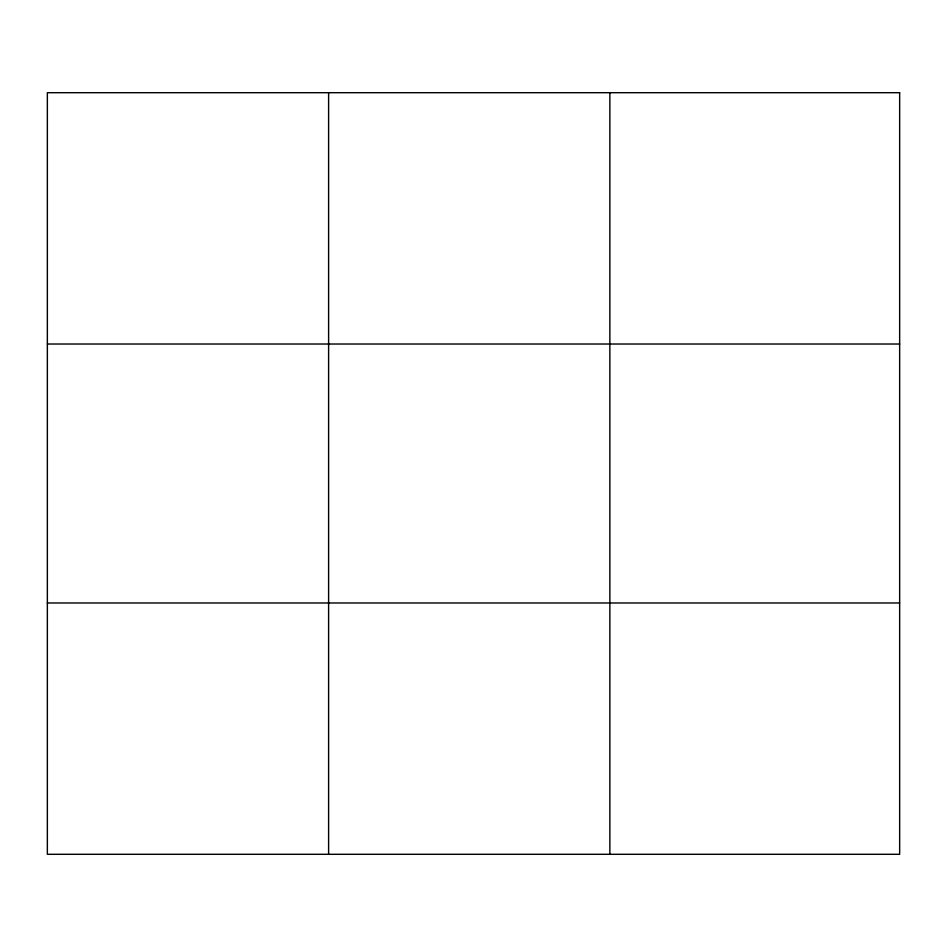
<?xml version="1.0" encoding="UTF-8"?>
<svg xmlns="http://www.w3.org/2000/svg" width="947" height="947" viewBox="0 0 947 947"><rect width="100%" height="100%" fill="white"/><g stroke="black" fill="none" stroke-linecap="round" stroke-linejoin="round"><path stroke-width="1.42" d="M328.609 854.301L328.609 92.699M609.868 854.301L609.868 92.699M47.35 344.021L899.65 344.021M47.35 602.979L899.65 602.979M899.65 92.699L899.65 854.301L47.35 854.301L47.35 92.699L899.65 92.699"/></g></svg>
